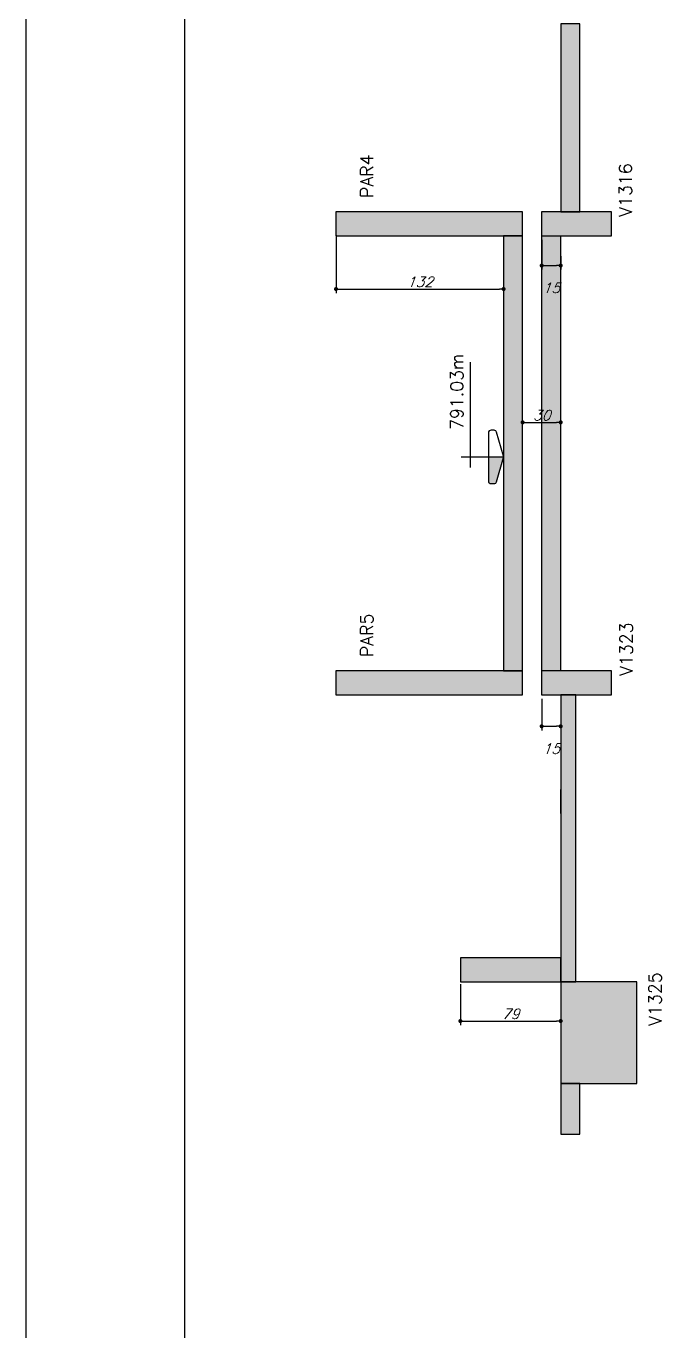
# Model space of a CAD drawing. Extents: x -5051 to 5519, y -2218 to 2282.
# Drawn here: x -5051 to -4547, y -710 to 317 of the extents above; entities that cross this region are included whole.
import ezdxf
from ezdxf.enums import TextEntityAlignment as Align

# ---------------------------------------------------------------- set-up
doc = ezdxf.new("R2010")
doc.units = 0
doc.header["$LTSCALE"] = 50
doc.header["$MEASUREMENT"] = 0
doc.layers.get('0').update_dxf_attribs({"linetype": 'CONTINUOUS'})
doc.layers.get('DEFPOINTS').update_dxf_attribs({"linetype": 'CONTINUOUS'})
for name, color, linetype in [('F-CORTE', 4, 'CONTINUOUS'), ('F-COTAS', 106, 'CONTINUOUS'), ('F-MARGEM', 1, 'CONTINUOUS'), ('F-NÍVEL-VISTA', 2, 'CONTINUOUS'), ('F-SOLIDO-CORTE', 71, 'CONTINUOUS'), ('F-TEXTO', 6, 'CONTINUOUS'), ('F-TEXTO-YELLOW', 2, 'CONTINUOUS')]:
    doc.layers.add(name, color=color, linetype=linetype)
doc.styles.add('CP-TEXT-INCL', font='simplex.shx', dxfattribs={"oblique": 20})
doc.styles.add('MCP', font='simplex.shx')
doc.dimstyles.new('CP-COTAS-50', dxfattribs={"dimscale": 0.64, "dimtxt": 12.5, "dimasz": 5, "dimexe": 5, "dimexo": 5, "dimgap": 2.5, "dimtad": 1, "dimdec": 1, "dimdsep": 46, "dimtxsty": 'CP-TEXT-INCL', "dimblk1": 'DOT', "dimblk2": 'DOT', "dimsah": 1, "dimcen": 9, "dimclrd": 256, "dimclre": 256, "dimclrt": 256, "dimadec": 0, "dimazin": 0, "dimtfac": 1, "dimtdec": 1, "dimtmove": 2, "dimatfit": 3, "dimldrblk": 'DOT', "dimfxl": 5, "dimtolj": 1, "dimarcsym": 0})

# ---------------------------------------------------------------- blocks, each defined once
blk = doc.blocks.new('_DOT')
at = {"color": 0, "linetype": 'ByBlock'}
blk.add_line((-0.5, 0), (-1, 0), dxfattribs=at)
at = {"color": 0, "linetype": 'ByBlock', "const_width": 0.5}
blk.add_lwpolyline([(-0.25, 0, 1), (0.25, 0, 1)], format="xyb", close=True, dxfattribs=at)
blk = doc.blocks.new('*D252')
at = {"layer": 'DEFPOINTS', "color": 0, "linetype": 'Continuous', "transparency": 16777216}
for p in [(-4709.3, -434), (-4630.3, -449.1), (-4630.3, -466.3)]:
    blk.add_point(p, dxfattribs=at)
at = {"layer": 'F-COTAS', "linetype": 'Continuous', "lineweight": -2, "transparency": 16777216}
for p, q in [((-4709.3, -437.2), (-4709.3, -469.5)), ((-4630.3, -452.3), (-4630.3, -469.5)), ((-4706.1, -466.3), (-4633.5, -466.3))]:
    blk.add_line(p, q, dxfattribs=at)
at = {"layer": 'F-COTAS', "linetype": 'Continuous', "lineweight": -2, "transparency": 16777216, "xscale": 3.2, "yscale": 3.2, "zscale": 3.2, "rotation": 180}
blk.add_blockref('_DOT', (-4709.3, -466.3), dxfattribs=at)
at = {"layer": 'F-COTAS', "linetype": 'Continuous', "lineweight": -2, "transparency": 16777216, "xscale": 3.2, "yscale": 3.2, "zscale": 3.2}
blk.add_blockref('_DOT', (-4630.3, -466.3), dxfattribs=at)
at = {"layer": 'F-COTAS', "linetype": 'Continuous', "transparency": 16777216, "insert": (-4669.8, -460.7), "char_height": 8, "attachment_point": 5, "style": 'CP-TEXT-INCL'}
blk.add_mtext('\\A1;79', dxfattribs=at)
blk = doc.blocks.new('*D256')
at = {"layer": 'DEFPOINTS', "color": 0, "linetype": 'Continuous', "transparency": 16777216}
for p in [(-4645.3, -209.5), (-4630.3, -214), (-4630.3, -234.2)]:
    blk.add_point(p, dxfattribs=at)
at = {"layer": 'F-COTAS', "linetype": 'Continuous', "lineweight": -2, "transparency": 16777216}
for p, q in [((-4645.3, -212.7), (-4645.3, -237.4)), ((-4630.3, -217.2), (-4630.3, -237.4)), ((-4642.1, -234.2), (-4633.5, -234.2))]:
    blk.add_line(p, q, dxfattribs=at)
at = {"layer": 'F-COTAS', "linetype": 'Continuous', "lineweight": -2, "transparency": 16777216, "xscale": 3.2, "yscale": 3.2, "zscale": 3.2, "rotation": 180}
blk.add_blockref('_DOT', (-4645.3, -234.2), dxfattribs=at)
at = {"layer": 'F-COTAS', "linetype": 'Continuous', "lineweight": -2, "transparency": 16777216, "xscale": 3.2, "yscale": 3.2, "zscale": 3.2}
blk.add_blockref('_DOT', (-4630.3, -234.2), dxfattribs=at)
at = {"layer": 'F-COTAS', "linetype": 'Continuous', "transparency": 16777216, "insert": (-4637.8, -251.8), "char_height": 8, "attachment_point": 5, "style": 'CP-TEXT-INCL'}
blk.add_mtext('\\A1;15', dxfattribs=at)
blk = doc.blocks.new('*D259')
at = {"layer": 'DEFPOINTS', "color": 0, "linetype": 'Continuous', "transparency": 16777216}
for p in [(-4645.3, 152), (-4630.3, 139.1), (-4630.3, 128.6)]:
    blk.add_point(p, dxfattribs=at)
at = {"layer": 'F-COTAS', "linetype": 'Continuous', "lineweight": -2, "transparency": 16777216}
for p, q in [((-4645.3, 148.8), (-4645.3, 125.4)), ((-4630.3, 135.9), (-4630.3, 125.4)), ((-4642.1, 128.6), (-4633.5, 128.6))]:
    blk.add_line(p, q, dxfattribs=at)
at = {"layer": 'F-COTAS', "linetype": 'Continuous', "lineweight": -2, "transparency": 16777216, "xscale": 3.2, "yscale": 3.2, "zscale": 3.2, "rotation": 180}
blk.add_blockref('_DOT', (-4645.3, 128.6), dxfattribs=at)
at = {"layer": 'F-COTAS', "linetype": 'Continuous', "lineweight": -2, "transparency": 16777216, "xscale": 3.2, "yscale": 3.2, "zscale": 3.2}
blk.add_blockref('_DOT', (-4630.3, 128.6), dxfattribs=at)
at = {"layer": 'F-COTAS', "linetype": 'Continuous', "transparency": 16777216, "insert": (-4637.8, 111), "char_height": 8, "attachment_point": 5, "style": 'CP-TEXT-INCL'}
blk.add_mtext('\\A1;15', dxfattribs=at)
blk = doc.blocks.new('*D267')
at = {"layer": 'DEFPOINTS', "color": 0, "transparency": 16777216}
for p in [(-4807.3, 155.8), (-4675.3, 122.6), (-4675.3, 110.1)]:
    blk.add_point(p, dxfattribs=at)
at = {"layer": 'F-COTAS', "lineweight": -2, "transparency": 16777216}
for p, q in [((-4807.3, 152.6), (-4807.3, 106.9)), ((-4675.3, 119.4), (-4675.3, 106.9)), ((-4804.1, 110.1), (-4678.5, 110.1))]:
    blk.add_line(p, q, dxfattribs=at)
at = {"layer": 'F-COTAS', "lineweight": -2, "transparency": 16777216, "xscale": 3.2, "yscale": 3.2, "zscale": 3.2, "rotation": 180}
blk.add_blockref('_DOT', (-4807.3, 110.1), dxfattribs=at)
at = {"layer": 'F-COTAS', "lineweight": -2, "transparency": 16777216, "xscale": 3.2, "yscale": 3.2, "zscale": 3.2}
blk.add_blockref('_DOT', (-4675.3, 110.1), dxfattribs=at)
at = {"layer": 'F-COTAS', "transparency": 16777216, "insert": (-4741.3, 115.7), "char_height": 8, "attachment_point": 5, "style": 'CP-TEXT-INCL'}
blk.add_mtext('\\A1;132', dxfattribs=at)
blk = doc.blocks.new('*D268')
at = {"layer": 'DEFPOINTS', "color": 0, "transparency": 16777216}
for p in [(-4660.3, 5.1), (-4630.3, 5.1), (-4630.3, 5.1)]:
    blk.add_point(p, dxfattribs=at)
at = {"layer": 'F-COTAS', "lineweight": -2, "transparency": 16777216}
blk.add_line((-4657.1, 5.1), (-4633.5, 5.1), dxfattribs=at)
at = {"layer": 'F-COTAS', "lineweight": -2, "transparency": 16777216, "xscale": 3.2, "yscale": 3.2, "zscale": 3.2, "rotation": 180}
blk.add_blockref('_DOT', (-4660.3, 5.1), dxfattribs=at)
at = {"layer": 'F-COTAS', "lineweight": -2, "transparency": 16777216, "xscale": 3.2, "yscale": 3.2, "zscale": 3.2}
blk.add_blockref('_DOT', (-4630.3, 5.1), dxfattribs=at)
at = {"layer": 'F-COTAS', "transparency": 16777216, "insert": (-4645.3, 10.7), "char_height": 8, "attachment_point": 5, "style": 'CP-TEXT-INCL'}
blk.add_mtext('\\A1;30', dxfattribs=at)
blk = doc.blocks.new('Nível - Vista')
at = {"layer": 'F-NÍVEL-VISTA'}
blk.add_hatch(color=71, dxfattribs=at).paths.add_polyline_path([(0, 0.238), (-0.38, 0.238, 0.414214), (-0.42, 0.198), (-0.42, 0.148, 0.331206), (-0.391, 0.11), (-0.011, 0.002, 0.072993), (0, 0)])
at = {"layer": 'F-NÍVEL-VISTA', "color": 2}
for p, q in [((0, 0.67), (0, 0)), ((-0.168, 0.521), (1.493, 0.521))]:
    blk.add_line(p, q, dxfattribs=at)
blk.add_lwpolyline([(-0.011, 0.002, 0.146769), (0.011, 0.002), (0.391, 0.11, 0.331206), (0.42, 0.148), (0.42, 0.198, 0.414214), (0.38, 0.238), (-0.38, 0.238, 0.414214), (-0.42, 0.198), (-0.42, 0.148, 0.331206), (-0.391, 0.11), (-0.011, 0.002, 0.146769), (0.011, 0.002)], format="xyb", dxfattribs=at)
at = {"layer": 'F-TEXTO', "color": 3, "style": 'MCP'}
for tag, p in [('NÍVEL', (1.026, 0.636)), ('NÍVEL_DETALHE', (1.02, 0.186))]:
    blk.add_attdef(tag, text='', height=0.2, dxfattribs=at).set_placement(p, align=Align.CENTER)
blk = doc.blocks.new('A0-5L_900')
at = {"layer": 'F-MARGEM', "color": 2}
blk.add_lwpolyline([(0, 0), (0, 90), (211.4, 90), (211.4, 0)], close=True, dxfattribs=at)
at = {"layer": 'F-MARGEM', "color": 7}
blk.add_lwpolyline([(2.5, 89), (210.4, 89), (210.4, 1), (2.5, 1)], close=True, dxfattribs=at)

msp = doc.modelspace()

# ---------------------------------------------------------------- hatches: boundary and pattern name
at = {"layer": 'F-SOLIDO-CORTE', "linetype": 'Continuous'}
for points in [[(-4628.855, 171), (-4627.757, 171), (-4615.307, 171), (-4615.307, 293.839), (-4615.307, 308.161), (-4615.307, 319), (-4618.819, 319), (-4620.84, 319), (-4630.307, 319), (-4630.307, 304.677), (-4630.307, 293.839), (-4630.307, 171)], [(-4807.307, 159.551), (-4807.307, 152), (-4783.676, 152), (-4725.253, 152), (-4660.307, 152), (-4660.307, 155.054), (-4660.307, 162.606), (-4660.307, 171), (-4683.937, 171), (-4742.36, 171), (-4807.307, 171), (-4807.307, 162.606)], [(-4645.307, 153.392), (-4645.307, 152), (-4639.984, 152), (-4635.956, 152), (-4590.307, 152), (-4590.307, 153.839), (-4590.307, 155.23), (-4590.307, 171), (-4595.629, 171), (-4599.657, 171), (-4645.307, 171), (-4645.307, 155.23)], [(-4672.895, -190.5), (-4666.934, -190.5), (-4660.307, -190.5), (-4660.307, -39.179), (-4660.307, -35.804), (-4660.307, -27.457), (-4660.307, 20.849), (-4660.307, 140.278), (-4660.307, 143.654), (-4660.307, 152), (-4662.718, 152), (-4668.679, 152), (-4675.307, 152), (-4675.307, 148.624), (-4675.307, 140.278), (-4675.307, 91.972), (-4675.307, -27.457), (-4675.307, -30.833), (-4675.307, -39.179), (-4675.307, -190.5)], [(-4643.855, -190.5), (-4642.757, -190.5), (-4630.307, -190.5), (-4630.307, 93.772), (-4630.307, 126.917), (-4630.307, 152), (-4631.758, 152), (-4632.857, 152), (-4645.307, 152), (-4645.307, 118.855), (-4645.307, 93.772), (-4645.307, -190.5)], [(-4807.307, -201.949), (-4807.307, -209.5), (-4783.676, -209.5), (-4725.253, -209.5), (-4660.307, -209.5), (-4660.307, -206.446), (-4660.307, -198.894), (-4660.307, -190.5), (-4683.937, -190.5), (-4742.36, -190.5), (-4807.307, -190.5), (-4807.307, -198.894)], [(-4645.307, -208.108), (-4645.307, -209.5), (-4639.984, -209.5), (-4635.956, -209.5), (-4590.307, -209.5), (-4590.307, -207.661), (-4590.307, -206.27), (-4590.307, -190.5), (-4595.629, -190.5), (-4599.657, -190.5), (-4645.307, -190.5), (-4645.307, -206.27)], [(-4629.145, -435.5), (-4628.267, -435.5), (-4618.307, -435.5), (-4618.307, -325.526), (-4618.307, -312.704), (-4618.307, -303), (-4618.307, -293.952), (-4618.307, -287.104), (-4618.307, -209.5), (-4619.468, -209.5), (-4620.347, -209.5), (-4630.307, -209.5), (-4630.307, -287.104), (-4630.307, -296.153), (-4630.307, -303), (-4630.307, -315.823), (-4630.307, -325.526), (-4630.307, -435.5)], [(-4630.307, -433.958), (-4630.307, -416.5), (-4631.414, -416.5), (-4636.717, -416.5), (-4709.307, -416.5), (-4709.307, -433.958), (-4709.307, -434.224), (-4709.307, -435.5), (-4708.205, -435.5), (-4702.926, -435.5), (-4630.307, -435.5), (-4630.307, -435.234)], [(-4630.307, -509.139), (-4630.307, -515.5), (-4624.552, -515.5), (-4619.782, -515.5), (-4570.307, -515.5), (-4570.307, -507.828), (-4570.307, -501.466), (-4570.307, -435.5), (-4576.061, -435.5), (-4580.832, -435.5), (-4630.307, -435.5), (-4630.307, -501.466)], [(-4630.307, -517.634), (-4630.307, -518.911), (-4630.307, -522.338), (-4630.307, -555.5), (-4629.897, -555.5), (-4627.742, -555.5), (-4615.307, -555.5), (-4615.307, -522.338), (-4615.307, -518.911), (-4615.307, -517.634), (-4615.307, -516.467), (-4615.307, -515.5), (-4616.745, -515.5), (-4617.938, -515.5), (-4630.307, -515.5), (-4630.307, -516.593)]]:
    msp.add_hatch(color=256, dxfattribs=at).paths.add_polyline_path(points, flags=16)

# ---------------------------------------------------------------- linework, layer by layer
at = {"layer": 'F-CORTE', "linetype": 'Continuous'}
for p, q in [((-4630.307, 319), (-4630.307, 304.677)), ((-4630.307, 304.677), (-4630.307, 293.839)), ((-4630.307, 293.839), (-4630.307, 171)), ((-4742.36, 171), (-4807.307, 171)), ((-4807.307, 171), (-4807.307, 159.551)), ((-4683.937, 171), (-4742.36, 171)), ((-4660.307, 171), (-4683.937, 171)), ((-4660.307, 162.606), (-4660.307, 171)), ((-4630.307, 171), (-4645.307, 171)), ((-4645.307, 171), (-4645.307, 153.392)), ((-4807.307, 159.551), (-4807.307, 152)), ((-4660.307, 155.054), (-4660.307, 162.606)), ((-4660.307, 152), (-4660.307, 155.054)), ((-4807.307, 152), (-4783.676, 152)), ((-4783.676, 152), (-4725.253, 152)), ((-4725.253, 152), (-4675.307, 152)), ((-4675.307, 152), (-4675.307, 148.624)), ((-4675.307, 148.624), (-4675.307, 140.278)), ((-4660.307, 143.654), (-4660.307, 152)), ((-4645.307, 153.392), (-4645.307, 152)), ((-4645.307, 152), (-4645.307, 118.855)), ((-4675.307, 140.278), (-4675.307, 91.972)), ((-4660.307, 140.278), (-4660.307, 143.654)), ((-4660.307, 20.849), (-4660.307, 140.278)), ((-4645.307, 118.855), (-4645.307, 93.772)), ((-4645.307, 93.772), (-4645.307, -190.5)), ((-4675.307, 91.972), (-4675.307, -27.457)), ((-4660.307, -27.457), (-4660.307, 20.849)), ((-4675.307, -27.457), (-4675.307, -30.833)), ((-4660.307, -35.804), (-4660.307, -27.457)), ((-4675.307, -30.833), (-4675.307, -39.179)), ((-4675.307, -39.179), (-4675.307, -190.5)), ((-4660.307, -39.179), (-4660.307, -35.804)), ((-4660.307, -190.5), (-4660.307, -39.179)), ((-4742.36, -190.5), (-4807.307, -190.5)), ((-4807.307, -190.5), (-4807.307, -201.949)), ((-4683.937, -190.5), (-4742.36, -190.5)), ((-4675.307, -190.5), (-4683.937, -190.5)), ((-4660.307, -198.894), (-4660.307, -190.5)), ((-4645.307, -190.5), (-4645.307, -190.5)), ((-4645.307, -190.5), (-4645.307, -208.108)), ((-4807.307, -201.949), (-4807.307, -209.5)), ((-4660.307, -206.446), (-4660.307, -198.894)), ((-4807.307, -209.5), (-4783.676, -209.5)), ((-4783.676, -209.5), (-4725.253, -209.5)), ((-4725.253, -209.5), (-4660.307, -209.5)), ((-4660.307, -209.5), (-4660.307, -206.446)), ((-4645.307, -208.108), (-4645.307, -209.5)), ((-4645.307, -209.5), (-4639.984, -209.5)), ((-4639.984, -209.5), (-4635.956, -209.5)), ((-4635.956, -209.5), (-4630.307, -209.5)), ((-4630.307, -209.5), (-4630.307, -284))]:
    msp.add_line(p, q, dxfattribs=at)
for points in [[(-4630.307, -284), (-4630.307, -315.823), (-4630.307, -325.526), (-4630.307, -416.5), (-4631.414, -416.5), (-4636.717, -416.5), (-4709.307, -416.5), (-4709.307, -433.958), (-4709.307, -434.224), (-4709.307, -435.5), (-4708.205, -435.5), (-4702.926, -435.5), (-4630.307, -435.5), (-4630.307, -509.139), (-4630.307, -515.5), (-4630.307, -517.634), (-4630.307, -555.5), (-4629.897, -555.5), (-4627.742, -555.5), (-4615.307, -555.5), (-4615.307, -522.338), (-4615.307, -518.911), (-4615.307, -517.634), (-4615.307, -516.467), (-4615.307, -515.5), (-4570.307, -515.5), (-4570.307, -507.828), (-4570.307, -501.466), (-4570.307, -435.5), (-4576.061, -435.5), (-4580.832, -435.5), (-4618.307, -435.5), (-4618.307, -325.526), (-4618.307, -312.704), (-4618.307, -303), (-4618.307, -293.952), (-4618.307, -287.104), (-4618.307, -209.5), (-4590.307, -209.5), (-4590.307, -207.661), (-4590.307, -206.27), (-4590.307, -190.5), (-4595.629, -190.5), (-4599.657, -190.5), (-4630.307, -190.5), (-4630.307, 93.772), (-4630.307, 126.917), (-4630.307, 152), (-4590.307, 152), (-4590.307, 153.839), (-4590.307, 155.23), (-4590.307, 171), (-4595.629, 171), (-4599.657, 171), (-4615.307, 171), (-4615.307, 293.839), (-4615.307, 308.161), (-4615.307, 319)], [(-4630.307, -284), (-4630.307, -284)], [(-4630.307, -303), (-4630.307, -303)]]:
    msp.add_lwpolyline(points, dxfattribs=at)
at = {"layer": 'F-SOLIDO-CORTE', "linetype": 'Continuous'}
for points in [[(-4628.855, 171), (-4627.757, 171), (-4615.307, 171), (-4615.307, 293.839), (-4615.307, 308.161), (-4615.307, 319), (-4618.819, 319), (-4620.84, 319), (-4630.307, 319), (-4630.307, 304.677), (-4630.307, 293.839), (-4630.307, 171), (-4628.855, 171)], [(-4807.307, 159.551), (-4807.307, 152), (-4783.676, 152), (-4725.253, 152), (-4660.307, 152), (-4660.307, 155.054), (-4660.307, 162.606), (-4660.307, 171), (-4683.937, 171), (-4742.36, 171), (-4807.307, 171), (-4807.307, 162.606), (-4807.307, 159.551)], [(-4645.307, 153.391), (-4645.307, 152), (-4639.984, 152), (-4635.956, 152), (-4590.307, 152), (-4590.307, 153.839), (-4590.307, 155.23), (-4590.307, 171), (-4595.629, 171), (-4599.657, 171), (-4645.307, 171), (-4645.307, 155.23), (-4645.307, 153.391)], [(-4672.895, -190.5), (-4666.934, -190.5), (-4660.307, -190.5), (-4660.307, -39.179), (-4660.307, -35.804), (-4660.307, -27.457), (-4660.307, 20.849), (-4660.307, 140.278), (-4660.307, 143.654), (-4660.307, 152), (-4662.718, 152), (-4668.679, 152), (-4675.307, 152), (-4675.307, 148.624), (-4675.307, 140.278), (-4675.307, 91.972), (-4675.307, -27.457), (-4675.307, -30.833), (-4675.307, -39.179), (-4675.307, -190.5), (-4672.895, -190.5)], [(-4807.307, -201.949), (-4807.307, -209.5), (-4783.676, -209.5), (-4725.253, -209.5), (-4660.307, -209.5), (-4660.307, -206.446), (-4660.307, -198.894), (-4660.307, -190.5), (-4683.937, -190.5), (-4742.36, -190.5), (-4807.307, -190.5), (-4807.307, -198.894), (-4807.307, -201.949)], [(-4645.307, -208.109), (-4645.307, -209.5), (-4639.984, -209.5), (-4635.956, -209.5), (-4590.307, -209.5), (-4590.307, -207.661), (-4590.307, -206.27), (-4590.307, -190.5), (-4595.629, -190.5), (-4599.657, -190.5), (-4645.307, -190.5), (-4645.307, -206.27), (-4645.307, -208.109)], [(-4629.145, -435.5), (-4628.267, -435.5), (-4618.307, -435.5), (-4618.307, -325.526), (-4618.307, -312.704), (-4618.307, -303), (-4618.307, -293.952), (-4618.307, -287.104), (-4618.307, -209.5), (-4619.468, -209.5), (-4620.347, -209.5), (-4630.307, -209.5), (-4630.307, -287.104), (-4630.307, -296.153), (-4630.307, -303), (-4630.307, -315.823), (-4630.307, -325.526), (-4630.307, -435.5), (-4629.145, -435.5)], [(-4630.307, -303), (-4630.307, -285.642), (-4630.307, -285.283), (-4630.307, -284)], [(-4630.307, -433.958), (-4630.307, -416.5), (-4631.414, -416.5), (-4636.717, -416.5), (-4709.307, -416.5), (-4709.307, -433.958), (-4709.307, -434.224), (-4709.307, -435.5), (-4708.205, -435.5), (-4702.926, -435.5), (-4630.307, -435.5), (-4630.307, -435.234), (-4630.307, -433.958)], [(-4630.307, -509.139), (-4630.307, -515.5), (-4624.552, -515.5), (-4619.782, -515.5), (-4570.307, -515.5), (-4570.307, -507.828), (-4570.307, -501.467), (-4570.307, -435.5), (-4576.061, -435.5), (-4580.832, -435.5), (-4630.307, -435.5), (-4630.307, -501.467), (-4630.307, -509.139)], [(-4630.307, -517.634), (-4630.307, -518.911), (-4630.307, -522.339), (-4630.307, -555.5), (-4629.897, -555.5), (-4627.742, -555.5), (-4615.307, -555.5), (-4615.307, -522.339), (-4615.307, -518.911), (-4615.307, -517.634), (-4615.307, -516.467), (-4615.307, -515.5), (-4616.745, -515.5), (-4617.938, -515.5), (-4630.307, -515.5), (-4630.307, -516.593), (-4630.307, -517.634)]]:
    msp.add_lwpolyline(points, dxfattribs=at)

# ---------------------------------------------------------------- block references
at = {"layer": 'F-MARGEM', "linetype": 'Continuous', "xscale": 50, "yscale": 50, "zscale": 50}
msp.add_blockref('A0-5L_900', (-5051.426, -2217.527), dxfattribs=at)
at = {"layer": 'F-NÍVEL-VISTA', "xscale": 50, "yscale": 50, "zscale": 50, "rotation": 90}
msp.add_blockref('Nível - Vista', (-4675.307, -22.093), dxfattribs=at).add_auto_attribs({'NÍVEL': '791.03m'})

# ---------------------------------------------------------------- texts
at = {"layer": 'F-TEXTO-YELLOW', "linetype": 'Continuous', "style": 'MCP'}
for s, p in [('PAR4', (-4777.99, 181.809)), ('V1316', (-4574.262, 167.056)), ('PAR5', (-4777.99, -179.691)), ('V1323', (-4573.668, -194.444)), ('V1325', (-4550.98, -469.944))]:
    msp.add_text(s, height=10, rotation=90, dxfattribs=at).set_placement(p)

# ---------------------------------------------------------------- dimensions: what is measured, and where the dimension line sits
at = {"layer": 'F-COTAS'}
for base, p1, p2, picture, middle in [((-4675.307, 110.089), (-4807.307, 155.776), (-4675.307, 122.63), '*D267', (-4741.307, 115.689)), ((-4630.307, 5.09), (-4660.307, 5.09), (-4630.307, 5.09), '*D268', (-4645.307, 10.69))]:
    dim = msp.add_linear_dim(base=base, p1=p1, p2=p2, dimstyle='CP-COTAS-50', override={"dimfxl": 7.5}, dxfattribs=at)
    dim.commit()
    dim.dimension.update_dxf_attribs({"geometry": picture, "text_midpoint": middle})
at = {"layer": 'F-COTAS', "linetype": 'Continuous'}
for base, p1, p2, picture, middle in [((-4630.307, 128.588), (-4645.307, 152), (-4630.307, 139.1), '*D259', (-4637.807, 110.988)), ((-4630.307, -234.231), (-4645.307, -209.5), (-4630.307, -214.01), '*D256', (-4637.807, -251.831)), ((-4630.307, -466.342), (-4709.307, -433.958), (-4630.307, -449.105), '*D252', (-4669.807, -460.742))]:
    dim = msp.add_linear_dim(base=base, p1=p1, p2=p2, dimstyle='CP-COTAS-50', dxfattribs=at)
    dim.commit()
    dim.dimension.update_dxf_attribs({"geometry": picture, "text_midpoint": middle})

doc.saveas('drawing.dxf')
